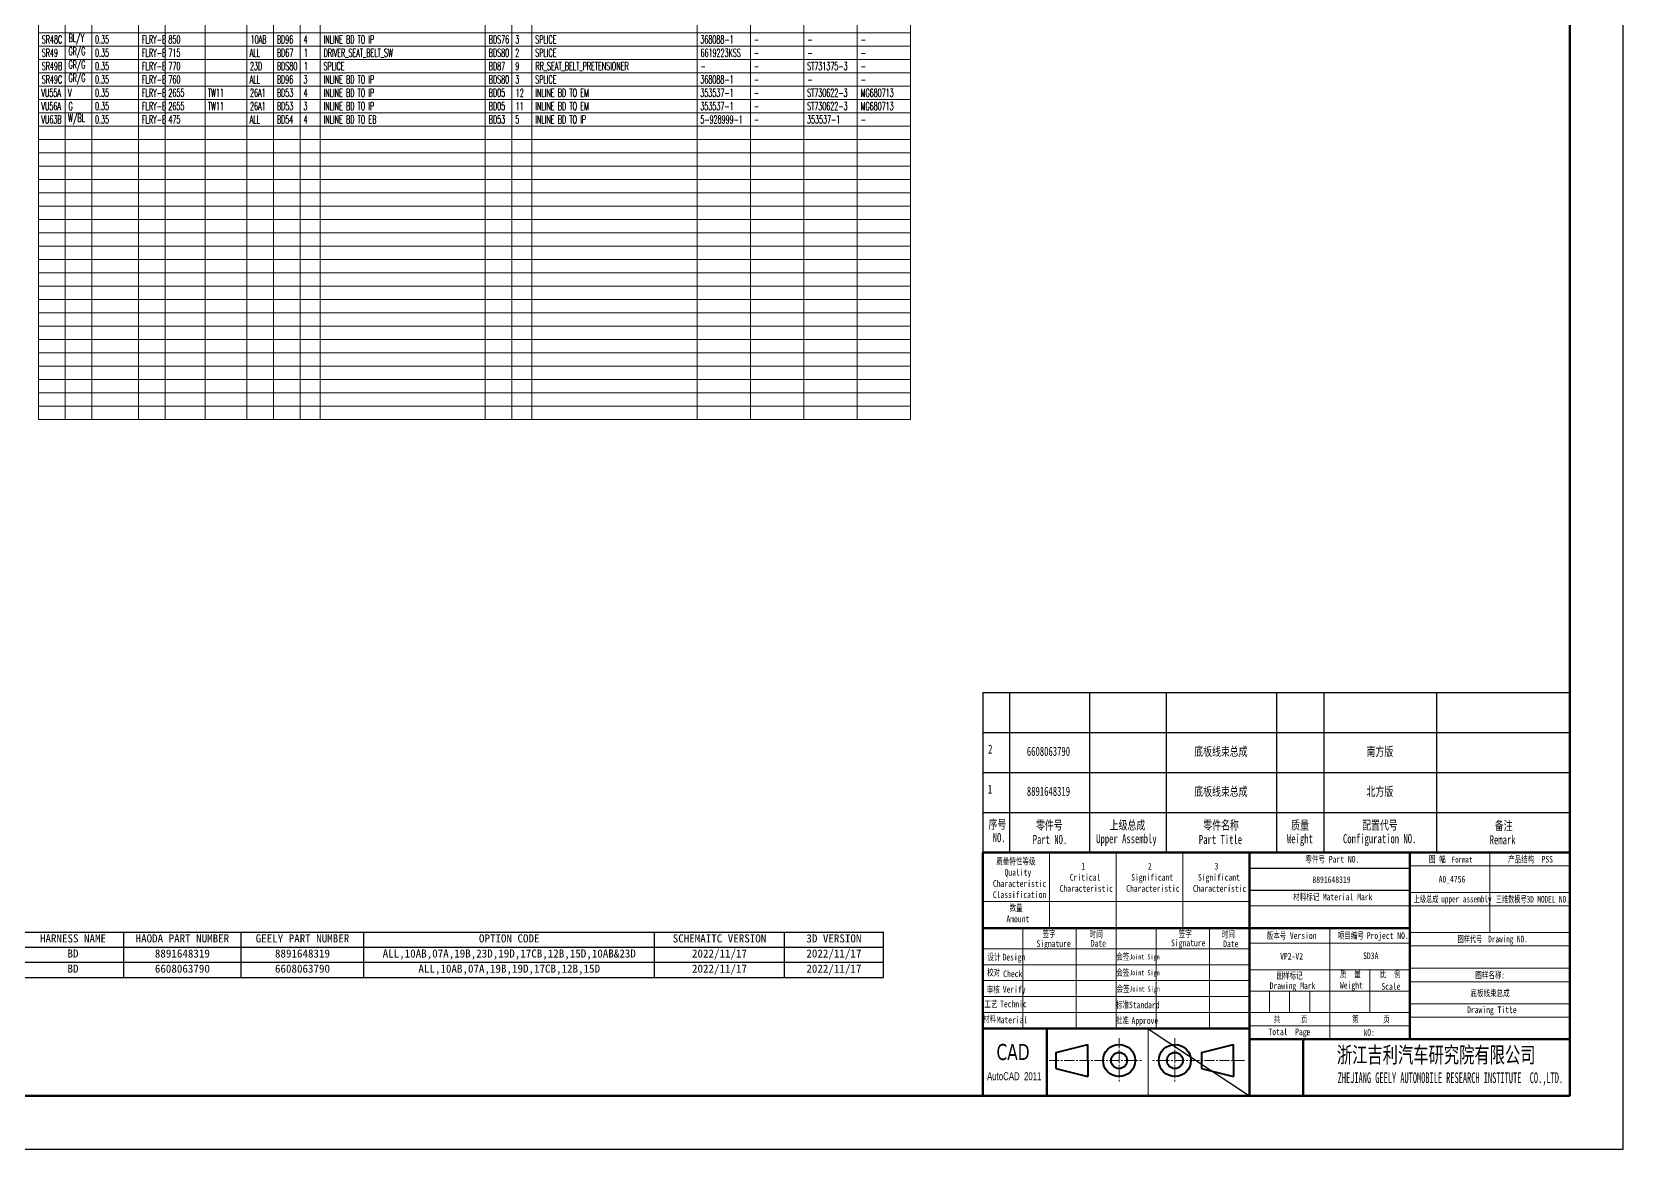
# Model space of a CAD drawing. Header units: inches. Extents: x 47316 to 59086, y 3141 to 11743.
# Drawn here: x 54407 to 55004, y 5618 to 6037 of the extents above; entities that cross this region are included whole.
import ezdxf
from ezdxf.enums import TextEntityAlignment as Align

# ---------------------------------------------------------------- set-up
doc = ezdxf.new("R2010")
doc.units = ezdxf.units.IN
doc.header["$MEASUREMENT"] = 0
doc.linetypes.add('CENTER2', pattern=[1.125, 0.75, -0.125, 0.125, -0.125])
doc.styles.add('COOL-仿宋', font='simfang.ttf')
doc.styles.add('MtX_@FangSong_GB2312', font='')
doc.styles.add('MtX_Arial', font='')
doc.styles.add('MtX_FangSong_GB2312', font='')
doc.styles.add('MtX_KaiTi_GB2312', font='')
doc.styles.add('MtX_SimSun', font='')
doc.styles.add('MtX_SimSun_1', font='')
doc.styles.add('MtX_Verdana', font='')
doc.styles.get("Standard").update_dxf_attribs({"font": ''})
doc.styles.get('MtX_@FangSong_GB2312').set_extended_font_data('@FangSong_GB2312')
doc.styles.get('MtX_Arial').set_extended_font_data('Arial')
doc.styles.get('MtX_FangSong_GB2312').set_extended_font_data('FangSong_GB2312')
doc.styles.get('MtX_KaiTi_GB2312').set_extended_font_data('KaiTi_GB2312')
doc.styles.get('MtX_SimSun').set_extended_font_data('SimSun')
doc.styles.get('MtX_SimSun_1').set_extended_font_data('SimSun')
doc.styles.get('MtX_Verdana').set_extended_font_data('Verdana')
doc.styles.get('Standard').set_extended_font_data('SimSun')

msp = doc.modelspace()

# ---------------------------------------------------------------- linework, layer by layer
for p, q in [((55003.93, 5618.03), (55003.93, 6459.03)), ((54763.93, 5789.28), (54763.93, 5729.28)), ((54763.93, 5789.28), (54983.93, 5789.28)), ((54773.93, 5789.28), (54773.93, 5729.28)), ((54803.93, 5789.28), (54803.93, 5729.28)), ((54832.64, 5789.28), (54832.64, 5729.28)), ((54874.05, 5789.28), (54874.05, 5729.28)), ((54891.77, 5789.28), (54891.77, 5729.28)), ((54933.99, 5789.28), (54933.99, 5729.28)), ((54763.93, 5774.28), (54983.93, 5774.28)), ((54763.93, 5759.28), (54983.93, 5759.28)), ((54763.93, 5744.28), (54983.93, 5744.28)), ((54983.93, 5729.28), (54983.93, 5744.28)), ((54773.93, 5729.28), (54763.93, 5729.28)), ((54763.93, 5729.28), (54773.93, 5729.28)), ((54763.93, 5729.28), (54983.93, 5729.28)), ((54773.99, 5729.28), (54763.99, 5729.28)), ((54763.99, 5729.28), (54773.99, 5729.28)), ((54773.93, 5729.28), (54783.93, 5729.28)), ((54773.99, 5729.28), (54783.99, 5729.28)), ((54983.93, 5729.28), (54813.99, 5729.28)), ((54819.93, 5729.28), (54834.93, 5729.28)), ((54819.99, 5729.28), (54834.99, 5729.28)), ((54863.93, 5729.28), (54863.93, 5724.28)), ((54863.93, 5723.44), (54923.93, 5723.44)), ((54863.93, 5715.11), (54923.87, 5715.11)), ((54763.93, 5709.28), (54763.93, 5704.28)), ((54763.93, 5702.8), (54763.93, 5700.87)), ((54378.86, 5699.44), (54726.66, 5699.44)), ((54441.95, 5682.43), (54441.95, 5699.44)), ((54485.9, 5682.43), (54485.9, 5699.44)), ((54531.97, 5682.43), (54531.97, 5699.44)), ((54640.89, 5682.43), (54640.89, 5699.44)), ((54689.57, 5682.43), (54689.57, 5699.44)), ((54726.66, 5682.43), (54726.66, 5699.44)), ((54848.93, 5700.95), (54828.93, 5700.95)), ((54378.86, 5693.77), (54726.66, 5693.77)), ((54378.86, 5688.1), (54726.66, 5688.1)), ((54378.86, 5682.43), (54726.66, 5682.43)), ((54825.95, 5663.12), (54863.93, 5638.03)), ((54814.99, 5651.28), (54814.99, 5651.28)), ((54835.93, 5651.28), (54835.93, 5651.28)), ((50247.93, 5618.03), (55003.93, 5618.03))]:
    msp.add_line(p, q)
at = {"lineweight": 70}
for p, q in [((54983.93, 5638.03), (54983.93, 6439.03)), ((50267.93, 5638.03), (54983.93, 5638.03))]:
    msp.add_line(p, q, dxfattribs=at)
at = {"color": 0, "linetype": 'Continuous', "lineweight": 15}
for p, q in [((54409.99, 5891.63), (54409.99, 6396.63)), ((54419.99, 5891.63), (54419.99, 6396.63)), ((54429.99, 5891.63), (54429.99, 6396.63)), ((54447.46, 5891.63), (54447.46, 6396.63)), ((54457.46, 5891.63), (54457.46, 6396.63)), ((54472.46, 5891.63), (54472.46, 6396.63)), ((54488.06, 5891.63), (54488.06, 6396.63)), ((54498.06, 5891.63), (54498.06, 6396.63)), ((54508.06, 5891.63), (54508.06, 6396.63)), ((54515.56, 5891.63), (54515.56, 6396.63)), ((54577.45, 5891.63), (54577.45, 6396.63)), ((54587.45, 5891.63), (54587.45, 6396.63)), ((54594.95, 5891.63), (54594.95, 6396.63)), ((54656.84, 5891.63), (54656.84, 6396.63)), ((54676.84, 5891.63), (54676.84, 6396.63)), ((54696.84, 5891.63), (54696.84, 6396.63)), ((54716.84, 5891.63), (54716.84, 6396.63)), ((54736.84, 5891.63), (54736.84, 6396.63)), ((54409.99, 6036.63), (54736.84, 6036.63)), ((54409.99, 6031.63), (54736.84, 6031.63)), ((54409.99, 6026.63), (54736.84, 6026.63)), ((54409.99, 6021.63), (54736.84, 6021.63)), ((54409.99, 6016.63), (54736.84, 6016.63)), ((54409.99, 6011.63), (54736.84, 6011.63)), ((54409.99, 6006.63), (54736.84, 6006.63)), ((54409.99, 6001.63), (54736.84, 6001.63)), ((54409.99, 5996.63), (54736.84, 5996.63)), ((54409.99, 5991.63), (54736.84, 5991.63)), ((54409.99, 5986.63), (54736.84, 5986.63)), ((54409.99, 5981.63), (54736.84, 5981.63)), ((54409.99, 5976.63), (54736.84, 5976.63)), ((54409.99, 5971.63), (54736.84, 5971.63)), ((54409.99, 5966.63), (54736.84, 5966.63)), ((54409.99, 5961.63), (54736.84, 5961.63)), ((54409.99, 5956.63), (54736.84, 5956.63)), ((54409.99, 5951.63), (54736.84, 5951.63)), ((54409.99, 5946.63), (54736.84, 5946.63)), ((54409.99, 5941.63), (54736.84, 5941.63)), ((54409.99, 5936.63), (54736.84, 5936.63)), ((54409.99, 5931.63), (54736.84, 5931.63)), ((54409.99, 5926.63), (54736.84, 5926.63)), ((54409.99, 5921.63), (54736.84, 5921.63)), ((54409.99, 5916.63), (54736.84, 5916.63)), ((54409.99, 5911.63), (54736.84, 5911.63)), ((54409.99, 5906.63), (54736.84, 5906.63)), ((54409.99, 5901.63), (54736.84, 5901.63)), ((54409.99, 5896.63), (54736.84, 5896.63)), ((54409.99, 5891.63), (54736.84, 5891.63))]:
    msp.add_line(p, q, dxfattribs=at)
at = {"lineweight": 50}
for p, q in [((54763.93, 5729.28), (54923.87, 5729.28)), ((54763.93, 5729.28), (54763.93, 5638.03)), ((54763.93, 5729.28), (54763.93, 5702.8)), ((54763.99, 5729.28), (54923.93, 5729.28)), ((54863.93, 5729.28), (54863.93, 5638.03)), ((54863.93, 5729.28), (54923.93, 5729.28)), ((54863.99, 5729.28), (54923.99, 5729.28)), ((54923.87, 5729.28), (54983.93, 5729.28)), ((54923.93, 5729.28), (54923.93, 5659.28)), ((54923.93, 5729.28), (54983.93, 5729.28)), ((54863.93, 5700.95), (54763.93, 5700.95)), ((54863.93, 5700.95), (54923.93, 5700.95)), ((54763.93, 5663.32), (54863.93, 5663.32)), ((54787.93, 5663.12), (54787.93, 5638.03)), ((54863.93, 5659.28), (54923.93, 5659.28)), ((54883.93, 5659.28), (54883.93, 5638.03)), ((54983.93, 5659.28), (54923.93, 5659.28))]:
    msp.add_line(p, q, dxfattribs=at)
at = {"lineweight": 20}
for p, q in [((54788.96, 5729.28), (54788.96, 5700.95)), ((54813.86, 5729.28), (54813.86, 5700.95)), ((54838.9, 5729.28), (54838.9, 5700.95)), ((54953.9, 5699.28), (54953.9, 5729.28)), ((54923.87, 5724.28), (54983.93, 5724.28)), ((54923.87, 5714.28), (54983.93, 5714.28)), ((54863.93, 5710.95), (54763.93, 5710.95)), ((54923.87, 5709.28), (54863.93, 5709.28)), ((54923.87, 5709.28), (54983.93, 5709.28)), ((54778.93, 5700.95), (54778.93, 5663.32)), ((54798.93, 5700.95), (54798.93, 5663.32)), ((54813.93, 5700.95), (54813.93, 5663.32)), ((54828.93, 5700.95), (54828.93, 5663.32)), ((54848.93, 5700.95), (54848.93, 5663.32)), ((54893.93, 5700.95), (54893.93, 5659.28)), ((54923.87, 5699.28), (54983.93, 5699.28)), ((54763.93, 5693.17), (54863.93, 5693.17)), ((54863.93, 5695.28), (54923.93, 5695.28)), ((54923.87, 5694.28), (54983.93, 5694.28)), ((54763.93, 5687.2), (54863.93, 5687.2)), ((54863.93, 5685.28), (54923.93, 5685.28)), ((54908.93, 5685.28), (54908.93, 5669.28)), ((54923.87, 5685.84), (54983.93, 5685.84)), ((54763.93, 5681.23), (54828.93, 5681.23)), ((54828.93, 5681.23), (54863.93, 5681.23)), ((54923.87, 5680.76), (54983.93, 5680.76)), ((54763.93, 5675.26), (54863.93, 5675.26)), ((54863.93, 5677.28), (54893.93, 5677.28)), ((54871.43, 5677.28), (54871.43, 5669.28)), ((54878.93, 5677.28), (54878.93, 5669.28)), ((54886.43, 5677.28), (54886.43, 5669.28)), ((54893.93, 5677.28), (54923.93, 5677.28)), ((54923.87, 5672.56), (54983.93, 5672.56)), ((54763.93, 5669.29), (54863.93, 5669.29)), ((54863.93, 5669.28), (54923.93, 5669.28)), ((54923.87, 5667.48), (54983.93, 5667.48)), ((54825.95, 5663.12), (54825.95, 5638.03)), ((54863.93, 5664.28), (54923.93, 5664.28))]:
    msp.add_line(p, q, dxfattribs=at)
at = {"lineweight": 40}
for p, q in [((54791.23, 5654.3), (54803.23, 5657.3)), ((54791.23, 5654.3), (54791.23, 5648.3)), ((54803.23, 5651.3), (54803.23, 5657.3)), ((54845.91, 5654.28), (54857.91, 5657.28)), ((54845.91, 5654.28), (54845.91, 5648.28)), ((54857.91, 5651.1), (54857.91, 5657.28)), ((54923.93, 5659.28), (54983.93, 5659.28)), ((54791.23, 5648.3), (54803.23, 5645.3)), ((54803.23, 5651.3), (54803.23, 5645.3)), ((54845.91, 5648.28), (54857.91, 5645.28)), ((54857.91, 5651.28), (54857.91, 5645.28)), ((54764.35, 5638.03), (54983.93, 5638.03))]:
    msp.add_line(p, q, dxfattribs=at)
at = {"linetype": 'CENTER2', "lineweight": 20, "ltscale": 5}
for p, q in [((54814.99, 5659.68), (54814.99, 5642.9)), ((54835.93, 5659.68), (54835.93, 5642.9)), ((54788.85, 5651.28), (54823.39, 5651.28)), ((54862.06, 5651.28), (54827.53, 5651.28))]:
    msp.add_line(p, q, dxfattribs=at)
at = {"lineweight": 40}
for centre, radius in [((54814.99, 5651.28), 6), ((54814.99, 5651.28), 3), ((54835.93, 5651.28), 6), ((54835.93, 5651.28), 3)]:
    msp.add_circle(centre, radius, dxfattribs=at)

# ---------------------------------------------------------------- texts
for s, height, style, width, p in [('2', 3.4, 'MtX_FangSong_GB2312', 0.7, (54765.9, 5766.33)), ('6608063790', 3.4, 'MtX_SimSun', 0.7, (54780.43, 5765.52)), ('底板线束总成', 3.4, 'MtX_SimSun', 0.7, (54843.16, 5765.47)), ('南方版', 3.4, 'MtX_SimSun', 0.7, (54907.76, 5765.47)), ('1', 3.4, 'MtX_FangSong_GB2312', 0.7, (54765.82, 5751.33)), ('8891648319', 3.4, 'MtX_SimSun', 0.7, (54780.44, 5750.52)), ('底板线束总成', 3.4, 'MtX_SimSun', 0.7, (54843.16, 5750.47)), ('北方版', 3.4, 'MtX_SimSun', 0.7, (54907.75, 5750.47)), ('序号', 3.4, 'MtX_FangSong_GB2312', 0.7, (54766.05, 5738.17)), ('零件号', 3.4, 'MtX_SimSun', 0.7, (54783.86, 5737.86)), ('上级总成', 3.4, 'MtX_SimSun', 0.7, (54811.48, 5737.85)), ('零件名称', 3.4, 'MtX_SimSun', 0.7, (54846.55, 5737.86)), ('质量', 3.4, 'MtX_SimSun', 0.7, (54879.5, 5737.87)), ('配置代号', 3.4, 'MtX_SimSun', 0.7, (54906.11, 5737.86)), ('备注', 3.4, 'MtX_FangSong_GB2312', 0.7, (54955.79, 5737.66)), ('NO.', 3.4, 'MtX_SimSun', 0.7, (54767.63, 5733.17)), ('Part NO.', 3.4, 'MtX_SimSun', 0.7, (54782.62, 5732.44)), ('Upper Assembly', 3.4, 'MtX_SimSun', 0.7, (54806.41, 5732.74)), ('Part Title', 3.4, 'MtX_SimSun', 0.7, (54844.9, 5732.44)), ('Weight', 3.4, 'MtX_SimSun', 0.7, (54877.92, 5732.76)), ('Configuration NO.', 3.4, 'MtX_SimSun', 0.7, (54898.9, 5732.76)), ('Remark', 3.4, 'MtX_SimSun', 0.7, (54953.89, 5732.34)), ('质量特性等级', 2.5, 'MtX_SimSun', 0.7, (54768.96, 5724.73)), ('零件号 Part NO.', 2.5, 'MtX_SimSun', 0.7, (54884.82, 5725.49)), ('图 幅', 2.5, 'MtX_FangSong_GB2312', 0.7, (54931.12, 5725.51)), ('Format', 2.25, 'MtX_SimSun', 0.7, (54939.68, 5725.51)), ('产品结构', 2.5, 'MtX_SimSun', 0.7, (54960.8, 5725.49)), ('PSS', 2.5, 'MtX_SimSun', 0.7, (54973.32, 5725.49)), ('Quality', 2.5, 'MtX_SimSun', 0.7, (54772.07, 5720.56)), ('Critical', 2.5, 'MtX_SimSun', 0.7, (54796.51, 5718.7)), ('1', 2.5, 'MtX_SimSun', 0.7, (54800.79, 5722.87)), ('Significant', 2.5, 'MtX_SimSun', 0.7, (54819.54, 5718.7)), ('2', 2.5, 'MtX_SimSun', 0.7, (54825.77, 5722.87)), ('Significant', 2.5, 'MtX_SimSun', 0.7, (54844.57, 5718.7)), ('3', 2.5, 'MtX_SimSun', 0.7, (54850.79, 5722.87)), ('8891648319', 2.5, 'MtX_SimSun', 0.7, (54887.47, 5717.83)), ('A0_4756', 2.5, 'MtX_FangSong_GB2312', 0.7, (54934.77, 5718.03)), ('Classification', 2.5, 'MtX_SimSun', 0.7, (54767.69, 5712.23)), ('Characteristic', 2.5, 'MtX_SimSun', 0.7, (54767.73, 5716.39)), ('Characteristic', 2.5, 'MtX_SimSun', 0.7, (54792.71, 5714.53)), ('Characteristic', 2.5, 'MtX_SimSun', 0.7, (54817.66, 5714.53)), ('Characteristic', 2.5, 'MtX_SimSun', 0.7, (54842.69, 5714.53)), ('材料标记', 2.5, 'MtX_FangSong_GB2312', 0.7, (54880.24, 5711.36)), (' Material Mark', 2.5, 'MtX_SimSun', 0.7, (54889.92, 5711.36)), ('数量', 2.5, 'MtX_SimSun', 0.7, (54773.93, 5707.3)), ('Amount', 2.5, 'MtX_SimSun', 0.7, (54772.78, 5703.13)), ('Signature', 2.5, 'MtX_SimSun', 0.7, (54784.04, 5693.86)), ('签字', 2.5, 'MtX_FangSong_GB2312', 0.7, (54786.31, 5697.55)), ('时间', 2.5, 'MtX_FangSong_GB2312', 0.7, (54803.97, 5697.38)), ('Date', 2.5, 'MtX_SimSun', 0.7, (54804.38, 5693.94)), ('Signature', 2.5, 'MtX_SimSun', 0.7, (54834.49, 5694.11)), ('签字', 2.5, 'MtX_FangSong_GB2312', 0.7, (54837.33, 5697.55)), ('时间', 2.5, 'MtX_FangSong_GB2312', 0.7, (54853.47, 5697.32)), ('Date', 2.5, 'MtX_SimSun', 0.7, (54854.03, 5693.79)), ('版本号', 2.5, 'MtX_FangSong_GB2312', 0.7, (54870.3, 5696.85)), (' Version', 2.5, 'MtX_SimSun', 0.7, (54877.57, 5696.85)), ('项目编号 ', 2.5, 'MtX_FangSong_GB2312', 0.7, (54896.93, 5696.88)), ('Project NO.', 2.5, 'MtX_SimSun', 0.7, (54907.83, 5696.88)), ('设计', 2.5, 'MtX_FangSong_GB2312', 0.7, (54765.65, 5688.84)), ('Design', 2.5, 'MtX_SimSun', 0.7, (54771.3, 5688.78)), ('会签', 2.5, 'MtX_FangSong_GB2312', 0.7, (54813.96, 5688.98)), ('Joint Sign', 2, 'MtX_SimSun', 0.7, (54818.77, 5689.17)), ('校对', 2.5, 'MtX_FangSong_GB2312', 0.7, (54765.54, 5683.06)), ('Check', 2.5, 'MtX_SimSun', 0.7, (54771.57, 5682.54)), ('会签', 2.5, 'MtX_FangSong_GB2312', 0.7, (54813.96, 5683.01)), ('Joint Sign', 2, 'MtX_SimSun', 0.7, (54818.77, 5683.2)), ('图样标记', 2.5, 'MtX_FangSong_GB2312', 0.7, (54874, 5681.86)), ('质  量', 2.5, 'MtX_FangSong_GB2312', 0.7, (54897.83, 5682.4)), ('比  例', 2.5, 'MtX_FangSong_GB2312', 0.7, (54912.77, 5682.43)), ('图样名称', 2.5, 'MtX_FangSong_GB2312', 0.7, (54948.49, 5682.09)), ('审核', 2.5, 'MtX_FangSong_GB2312', 0.7, (54765.39, 5676.66)), ('Verify', 2.5, 'MtX_SimSun', 0.7, (54771.41, 5676.73)), ('会签', 2.5, 'MtX_FangSong_GB2312', 0.7, (54814.03, 5676.93)), ('Joint Sign', 2, 'MtX_SimSun', 0.7, (54818.84, 5677.12)), ('Drawing Mark', 2.5, 'MtX_SimSun', 0.7, (54871.44, 5678.05)), ('Weight', 2.5, 'MtX_SimSun', 0.7, (54897.76, 5678.27)), ('Scale', 2.5, 'MtX_SimSun', 0.7, (54913.32, 5677.81)), ('底板线束总成', 2.5, 'MtX_FangSong_GB2312', 0.7, (54946.68, 5675.31)), (':', 2.5, 'MtX_SimSun_1', 0.7, (54958.18, 5682.09)), ('工艺', 2.5, 'MtX_SimSun', 0.7, (54764.53, 5671.16)), ('Technic', 2.5, 'MtX_SimSun', 0.7, (54770.39, 5671.24)), ('标准', 2.5, 'MtX_FangSong_GB2312', 0.7, (54813.85, 5670.93)), ('Standard', 2.5, 'MtX_SimSun', 0.7, (54818.73, 5670.87)), ('材料', 2.5, 'MtX_FangSong_GB2312', 0.7, (54764.03, 5665.62)), ('Material', 2.5, 'MtX_SimSun', 0.7, (54769.16, 5665.25)), ('批准', 2.5, 'MtX_FangSong_GB2312', 0.7, (54813.77, 5665.15)), ('Approve', 2.5, 'MtX_SimSun', 0.7, (54819.67, 5664.99)), ('共\u3000  \u3000页', 2.5, 'MtX_FangSong_GB2312', 0.7, (54872.95, 5665.53)), ('第\u3000   \u3000页', 2.5, 'MtX_FangSong_GB2312', 0.7, (54902.3, 5665.53)), ('Drawing Title', 2.5, 'MtX_SimSun', 0.7, (54945.43, 5669.05)), (':', 2.5, 'MtX_Verdana', 0.7, (54961.7, 5669.05)), ('Total  Page', 2.5, 'MtX_SimSun', 0.7, (54870.98, 5660.77)), (':', 2.5, 'MtX_@FangSong_GB2312', 0.7, (54884.74, 5660.77)), ('NO:', 2.5, 'MtX_SimSun', 0.7, (54906.58, 5660.53)), ('CAD', 6, 'MtX_Verdana', 0.7, (54769.05, 5651.48)), ('浙江吉利汽车研究院有限公司', 6, 'MtX_KaiTi_GB2312', 0.7, (54896.61, 5650.41)), ('AutoCAD  2011', 3, 'MtX_Arial', 0.7, (54765.51, 5643.89)), ('ZHEJIANG GEELY AUTOMOBILE RESEARCH INSTITUTE  CO.,LTD.', 4, 'MtX_FangSong_GB2312', 0.5, (54896.93, 5642.82))]:
    msp.add_text(s, height=height, dxfattribs=dict(style=style, width=width)).set_placement(p)
at = {"color": 7, "width": 0.66}
for s, style, p in [('上级总成', 'MtX_FangSong_GB2312', (54925.44, 5710.56)), ('upper assembly', 'MtX_SimSun', (54935.75, 5710.56)), ('三维数模号3D MODEL NO.', 'MtX_SimSun', (54956.2, 5710.49)), ('图样代号', 'MtX_FangSong_GB2312', (54941.86, 5695.56)), ('Drawing NO.', 'MtX_SimSun', (54953.35, 5695.56))]:
    msp.add_text(s, height=2.5, dxfattribs=dict(at, style=style)).set_placement(p)
at = {"style": 'COOL-仿宋'}
for s, height, p in [('HARNESS NAME', 3.0322, (54422.93, 5695.55)), ('HAODA PART NUMBER', 3.0322, (54463.92, 5695.55)), ('GEELY PART NUMBER', 3.0322, (54508.93, 5695.55)), ('OPTION CODE', 3.0322, (54586.43, 5695.55)), ('SCHEMAITC VERSION', 3.0322, (54665.23, 5695.55)), ('3D VERSION', 3.032, (54708.11, 5695.55)), ('BD', 3.032, (54422.93, 5689.88)), ('8891648319', 3.032, (54463.92, 5689.88)), ('8891648319', 3.032, (54508.93, 5689.88)), ('ALL,10AB,07A,19B,23D,19D,17CB,12B,15D,10AB&23D', 3.0322, (54586.43, 5689.88)), ('2022/11/17', 3.032, (54665.23, 5689.88)), ('2022/11/17', 3.032, (54708.11, 5689.88)), ('BD', 3.032, (54422.93, 5684.21)), ('6608063790', 3.032, (54463.92, 5684.21)), ('6608063790', 3.032, (54508.93, 5684.21)), ('ALL,10AB,07A,19B,19D,17CB,12B,15D', 3.0322, (54586.43, 5684.21)), ('2022/11/17', 3.032, (54665.23, 5684.21)), ('2022/11/17', 3.032, (54708.11, 5684.21))]:
    msp.add_text(s, height=height, dxfattribs=at).set_placement(p, align=Align.CENTER)
at = {"color": 0, "lineweight": -3, "style": 'MtX_FangSong_GB2312', "width": 0.7}
for s, p in [('VP2-V2', (54875.36, 5689.15)), ('SD3A', (54906.47, 5689.29))]:
    msp.add_text(s, height=2.5, dxfattribs=at).set_placement(p)
at = {"color": 7, "linetype": 'Continuous', "lineweight": 15, "char_height": 3, "attachment_point": 1}
for s, insert, width in [('\\Fromans.shx;\\W0.5000000000;\\T1.0000000000;\\o\\lBL/Y', (54421.28, 6036.2), 5.5714), ('\\Fromans.shx;\\W0.5000000000;\\T1.0000000000;\\o\\lSR48C', (54411.21, 6035.63), 7.2857), ('\\Fromans.shx;\\W0.5000000000;\\T1.0000000000;\\o\\lSR49', (54411.21, 6030.63), 5.7857), ('\\Fromans.shx;\\W0.5000000000;\\T1.0000000000;\\o\\lGR/G', (54421.21, 6031.2), 6.0714), ('\\Fromans.shx;\\W0.5000000000;\\T1.0000000000;\\o\\l0.35', (54431.21, 6035.63), 5), ('\\Fromans.shx;\\W0.5000000000;\\T1.0000000000;\\o\\l0.35', (54431.21, 6030.63), 5), ('\\Fromans.shx;\\W0.5000000000;\\T1.0000000000;\\o\\lFLRY-B', (54448.75, 6035.63), 8.6429), ('\\Fromans.shx;\\W0.5000000000;\\T1.0000000000;\\o\\lFLRY-B', (54448.75, 6030.63), 8.6429), ('\\Fromans.shx;\\W0.5000000000;\\T1.0000000000;\\o\\l850', (54458.68, 6035.63), 4.2857), ('\\Fromans.shx;\\W0.5000000000;\\T1.0000000000;\\o\\l715', (54458.68, 6030.63), 4.2857), ('\\Fromans.shx;\\W0.5000000000;\\T1.0000000000;\\o\\lALL', (54489.13, 6030.63), 3.7143), ('\\Fromans.shx;\\W0.5000000000;\\T1.0000000000;\\o\\l10AB', (54489.49, 6035.63), 5.6429), ('\\Fromans.shx;\\W0.5000000000;\\T1.0000000000;\\o\\lBD96', (54499.35, 6035.63), 5.8571), ('\\Fromans.shx;\\W0.5000000000;\\T1.0000000000;\\o\\lBD67', (54499.35, 6030.63), 5.8571), ('\\Fromans.shx;\\W0.5000000000;\\T1.0000000000;\\o\\l4', (54509.28, 6035.63), 1.4286), ('\\Fromans.shx;\\W0.5000000000;\\T1.0000000000;\\o\\l1', (54509.49, 6030.63), 1.4286), ('\\Fromans.shx;\\W0.5000000000;\\T1.0000000000;\\o\\lINLINE BD TO IP', (54516.85, 6035.63), 19.1429), ('\\Fromans.shx;\\W0.5000000000;\\T1.0000000000;\\o\\lDRIVER_SEAT_BELT_SW', (54516.85, 6030.63), 26.4286), ('\\Fromans.shx;\\W0.5000000000;\\T1.0000000000;\\o\\lBDS76', (54578.74, 6035.63), 7.2857), ('\\Fromans.shx;\\W0.5000000000;\\T1.0000000000;\\o\\lBDS80', (54578.74, 6030.63), 7.2857), ('\\Fromans.shx;\\W0.5000000000;\\T1.0000000000;\\o\\l3', (54588.67, 6035.63), 1.4286), ('\\Fromans.shx;\\W0.5000000000;\\T1.0000000000;\\o\\l2', (54588.67, 6030.63), 1.4286), ('\\Fromans.shx;\\W0.5000000000;\\T1.0000000000;\\o\\lSPLICE', (54596.17, 6035.63), 7.5714), ('\\Fromans.shx;\\W0.5000000000;\\T1.0000000000;\\o\\lSPLICE', (54596.17, 6030.63), 7.5714), ('\\Fromans.shx;\\W0.5000000000;\\T1.0000000000;\\o\\l368088-1', (54658.06, 6035.63), 11.8571), ('\\Fromans.shx;\\W0.5000000000;\\T1.0000000000;\\o\\l6619223KSS', (54658.13, 6030.63), 14.3571), ('\\Fromans.shx;\\W0.5000000000;\\T1.0000000000;\\o\\l-', (54678.13, 6035.63), 1.8571), ('\\Fromans.shx;\\W0.5000000000;\\T1.0000000000;\\o\\l-', (54698.13, 6035.63), 1.8571), ('\\Fromans.shx;\\W0.5000000000;\\T1.0000000000;\\o\\l-', (54718.13, 6035.63), 1.8571), ('\\Fromans.shx;\\W0.5000000000;\\T1.0000000000;\\o\\lSR49B', (54411.21, 6025.63), 7.2857), ('\\Fromans.shx;\\W0.5000000000;\\T1.0000000000;\\o\\lGR/G', (54421.21, 6026.2), 6.0714), ('\\Fromans.shx;\\W0.5000000000;\\T1.0000000000;\\o\\l0.35', (54431.21, 6025.63), 5), ('\\Fromans.shx;\\W0.5000000000;\\T1.0000000000;\\o\\lFLRY-B', (54448.75, 6025.63), 8.6429), ('\\Fromans.shx;\\W0.5000000000;\\T1.0000000000;\\o\\l770', (54458.68, 6025.63), 4.2857), ('\\Fromans.shx;\\W0.5000000000;\\T1.0000000000;\\o\\l23D', (54489.28, 6025.63), 4.3571), ('\\Fromans.shx;\\W0.5000000000;\\T1.0000000000;\\o\\lBDS80', (54499.35, 6025.63), 7.2857), ('\\Fromans.shx;\\W0.5000000000;\\T1.0000000000;\\o\\l1', (54509.49, 6025.63), 1.4286), ('\\Fromans.shx;\\W0.5000000000;\\T1.0000000000;\\o\\lSPLICE', (54516.78, 6025.63), 7.5714), ('\\Fromans.shx;\\W0.5000000000;\\T1.0000000000;\\o\\lBD87', (54578.74, 6025.63), 5.8571), ('\\Fromans.shx;\\W0.5000000000;\\T1.0000000000;\\o\\l9', (54588.67, 6025.63), 1.4286), ('\\Fromans.shx;\\W0.5000000000;\\T1.0000000000;\\o\\lRR_SEAT_BELT_PRETENSIONER', (54596.24, 6025.63), 35), ('\\Fromans.shx;\\W0.5000000000;\\T1.0000000000;\\o\\l-', (54678.13, 6030.63), 1.8571), ('\\Fromans.shx;\\W0.5000000000;\\T1.0000000000;\\o\\lST731375-3', (54698.06, 6025.63), 14.4286), ('\\Fromans.shx;\\W0.5000000000;\\T1.0000000000;\\o\\l-', (54698.13, 6030.63), 1.8571), ('\\Fromans.shx;\\W0.5000000000;\\T1.0000000000;\\o\\l-', (54718.13, 6030.63), 1.8571), ('\\Fromans.shx;\\W0.5000000000;\\T1.0000000000;\\o\\lSR49C', (54411.21, 6020.63), 7.2857), ('\\Fromans.shx;\\W0.5000000000;\\T1.0000000000;\\o\\lGR/G', (54421.21, 6021.2), 6.0714), ('\\Fromans.shx;\\W0.5000000000;\\T1.0000000000;\\o\\l0.35', (54431.21, 6020.63), 5), ('\\Fromans.shx;\\W0.5000000000;\\T1.0000000000;\\o\\lFLRY-B', (54448.75, 6020.63), 8.6429), ('\\Fromans.shx;\\W0.5000000000;\\T1.0000000000;\\o\\l760', (54458.68, 6020.63), 4.2857), ('\\Fromans.shx;\\W0.5000000000;\\T1.0000000000;\\o\\lALL', (54489.13, 6020.63), 3.7143), ('\\Fromans.shx;\\W0.5000000000;\\T1.0000000000;\\o\\lBD96', (54499.35, 6020.63), 5.8571), ('\\Fromans.shx;\\W0.5000000000;\\T1.0000000000;\\o\\l3', (54509.28, 6020.63), 1.4286), ('\\Fromans.shx;\\W0.5000000000;\\T1.0000000000;\\o\\lINLINE BD TO IP', (54516.85, 6020.63), 19.1429), ('\\Fromans.shx;\\W0.5000000000;\\T1.0000000000;\\o\\lBDS80', (54578.74, 6020.63), 7.2857), ('\\Fromans.shx;\\W0.5000000000;\\T1.0000000000;\\o\\l3', (54588.67, 6020.63), 1.4286), ('\\Fromans.shx;\\W0.5000000000;\\T1.0000000000;\\o\\lSPLICE', (54596.17, 6020.63), 7.5714), ('\\Fromans.shx;\\W0.5000000000;\\T1.0000000000;\\o\\l368088-1', (54658.06, 6020.63), 11.8571), ('\\Fromans.shx;\\W0.5000000000;\\T1.0000000000;\\o\\l-', (54658.13, 6025.63), 1.8571), ('\\Fromans.shx;\\W0.5000000000;\\T1.0000000000;\\o\\l-', (54678.13, 6025.63), 1.8571), ('\\Fromans.shx;\\W0.5000000000;\\T1.0000000000;\\o\\l-', (54678.13, 6020.63), 1.8571), ('\\Fromans.shx;\\W0.5000000000;\\T1.0000000000;\\o\\l-', (54698.13, 6020.63), 1.8571), ('\\Fromans.shx;\\W0.5000000000;\\T1.0000000000;\\o\\l-', (54718.13, 6025.63), 1.8571), ('\\Fromans.shx;\\W0.5000000000;\\T1.0000000000;\\o\\l-', (54718.13, 6020.63), 1.8571), ('\\Fromans.shx;\\W0.5000000000;\\T1.0000000000;\\o\\lVU55A', (54411.06, 6015.63), 7), ('\\Fromans.shx;\\W0.5000000000;\\T1.0000000000;\\o\\lV', (54421.06, 6015.63), 1.2857), ('\\Fromans.shx;\\W0.5000000000;\\T1.0000000000;\\o\\l0.35', (54431.21, 6015.63), 5), ('\\Fromans.shx;\\W0.5000000000;\\T1.0000000000;\\o\\lFLRY-B', (54448.75, 6015.63), 8.6429), ('\\Fromans.shx;\\W0.5000000000;\\T1.0000000000;\\o\\l2655', (54458.68, 6015.63), 5.7143), ('\\Fromans.shx;\\W0.5000000000;\\T1.0000000000;\\o\\lTW11', (54473.53, 6015.63), 5.7143), ('\\Fromans.shx;\\W0.5000000000;\\T1.0000000000;\\o\\l26A1', (54489.28, 6015.63), 5.5714), ('\\Fromans.shx;\\W0.5000000000;\\T1.0000000000;\\o\\lBD53', (54499.35, 6015.63), 5.8571), ('\\Fromans.shx;\\W0.5000000000;\\T1.0000000000;\\o\\l4', (54509.28, 6015.63), 1.4286), ('\\Fromans.shx;\\W0.5000000000;\\T1.0000000000;\\o\\lINLINE BD TO IP', (54516.85, 6015.63), 19.1429), ('\\Fromans.shx;\\W0.5000000000;\\T1.0000000000;\\o\\lBD05', (54578.74, 6015.63), 5.8571), ('\\Fromans.shx;\\W0.5000000000;\\T1.0000000000;\\o\\l12', (54588.88, 6015.63), 2.8571), ('\\Fromans.shx;\\W0.5000000000;\\T1.0000000000;\\o\\lINLINE BD TO EM', (54596.24, 6015.63), 20.1429), ('\\Fromans.shx;\\W0.5000000000;\\T1.0000000000;\\o\\l353537-1', (54658.06, 6015.63), 11.8571), ('\\Fromans.shx;\\W0.5000000000;\\T1.0000000000;\\o\\l-', (54678.13, 6015.63), 1.8571), ('\\Fromans.shx;\\W0.5000000000;\\T1.0000000000;\\o\\lST730622-3', (54698.06, 6015.63), 14.4286), ('\\Fromans.shx;\\W0.5000000000;\\T1.0000000000;\\o\\lMG680713', (54718.13, 6015.63), 11.7857), ('\\Fromans.shx;\\W0.5000000000;\\T1.0000000000;\\o\\lVU56A', (54411.06, 6010.63), 7), ('\\Fromans.shx;\\W0.5000000000;\\T1.0000000000;\\o\\lW/BL', (54421.14, 6006.2), 6), ('\\Fromans.shx;\\W0.5000000000;\\T1.0000000000;\\o\\lG', (54421.21, 6010.63), 1.5), ('\\Fromans.shx;\\W0.5000000000;\\T1.0000000000;\\o\\l0.35', (54431.21, 6010.63), 5), ('\\Fromans.shx;\\W0.5000000000;\\T1.0000000000;\\o\\lFLRY-B', (54448.75, 6010.63), 8.6429), ('\\Fromans.shx;\\W0.5000000000;\\T1.0000000000;\\o\\l2655', (54458.68, 6010.63), 5.7143), ('\\Fromans.shx;\\W0.5000000000;\\T1.0000000000;\\o\\lTW11', (54473.53, 6010.63), 5.7143), ('\\Fromans.shx;\\W0.5000000000;\\T1.0000000000;\\o\\l26A1', (54489.28, 6010.63), 5.5714), ('\\Fromans.shx;\\W0.5000000000;\\T1.0000000000;\\o\\lBD53', (54499.35, 6010.63), 5.8571), ('\\Fromans.shx;\\W0.5000000000;\\T1.0000000000;\\o\\l3', (54509.28, 6010.63), 1.4286), ('\\Fromans.shx;\\W0.5000000000;\\T1.0000000000;\\o\\lINLINE BD TO IP', (54516.85, 6010.63), 19.1429), ('\\Fromans.shx;\\W0.5000000000;\\T1.0000000000;\\o\\lBD05', (54578.74, 6010.63), 5.8571), ('\\Fromans.shx;\\W0.5000000000;\\T1.0000000000;\\o\\l11', (54588.88, 6010.63), 2.8571), ('\\Fromans.shx;\\W0.5000000000;\\T1.0000000000;\\o\\lINLINE BD TO EM', (54596.24, 6010.63), 20.1429), ('\\Fromans.shx;\\W0.5000000000;\\T1.0000000000;\\o\\l353537-1', (54658.06, 6010.63), 11.8571), ('\\Fromans.shx;\\W0.5000000000;\\T1.0000000000;\\o\\l-', (54678.13, 6010.63), 1.8571), ('\\Fromans.shx;\\W0.5000000000;\\T1.0000000000;\\o\\lST730622-3', (54698.06, 6010.63), 14.4286), ('\\Fromans.shx;\\W0.5000000000;\\T1.0000000000;\\o\\lMG680713', (54718.13, 6010.63), 11.7857), ('\\Fromans.shx;\\W0.5000000000;\\T1.0000000000;\\o\\lVU63B', (54411.06, 6005.63), 7.2143), ('\\Fromans.shx;\\W0.5000000000;\\T1.0000000000;\\o\\l0.35', (54431.21, 6005.63), 5), ('\\Fromans.shx;\\W0.5000000000;\\T1.0000000000;\\o\\lFLRY-B', (54448.75, 6005.63), 8.6429), ('\\Fromans.shx;\\W0.5000000000;\\T1.0000000000;\\o\\l475', (54458.68, 6005.63), 4.2857), ('\\Fromans.shx;\\W0.5000000000;\\T1.0000000000;\\o\\lALL', (54489.13, 6005.63), 3.7143), ('\\Fromans.shx;\\W0.5000000000;\\T1.0000000000;\\o\\lBD54', (54499.35, 6005.63), 5.8571), ('\\Fromans.shx;\\W0.5000000000;\\T1.0000000000;\\o\\l4', (54509.28, 6005.63), 1.4286), ('\\Fromans.shx;\\W0.5000000000;\\T1.0000000000;\\o\\lINLINE BD TO EB', (54516.85, 6005.63), 19.9286), ('\\Fromans.shx;\\W0.5000000000;\\T1.0000000000;\\o\\lBD53', (54578.74, 6005.63), 5.8571), ('\\Fromans.shx;\\W0.5000000000;\\T1.0000000000;\\o\\l5', (54588.67, 6005.63), 1.4286), ('\\Fromans.shx;\\W0.5000000000;\\T1.0000000000;\\o\\lINLINE BD TO IP', (54596.24, 6005.63), 19.1429), ('\\Fromans.shx;\\W0.5000000000;\\T1.0000000000;\\o\\l5-928999-1', (54658.06, 6005.63), 15.1429), ('\\Fromans.shx;\\W0.5000000000;\\T1.0000000000;\\o\\l-', (54678.13, 6005.63), 1.8571), ('\\Fromans.shx;\\W0.5000000000;\\T1.0000000000;\\o\\l353537-1', (54698.06, 6005.63), 11.8571), ('\\Fromans.shx;\\W0.5000000000;\\T1.0000000000;\\o\\l-', (54718.13, 6005.63), 1.8571)]:
    msp.add_mtext(s, dxfattribs=dict(at, insert=insert, width=width))

doc.saveas('drawing.dxf')
